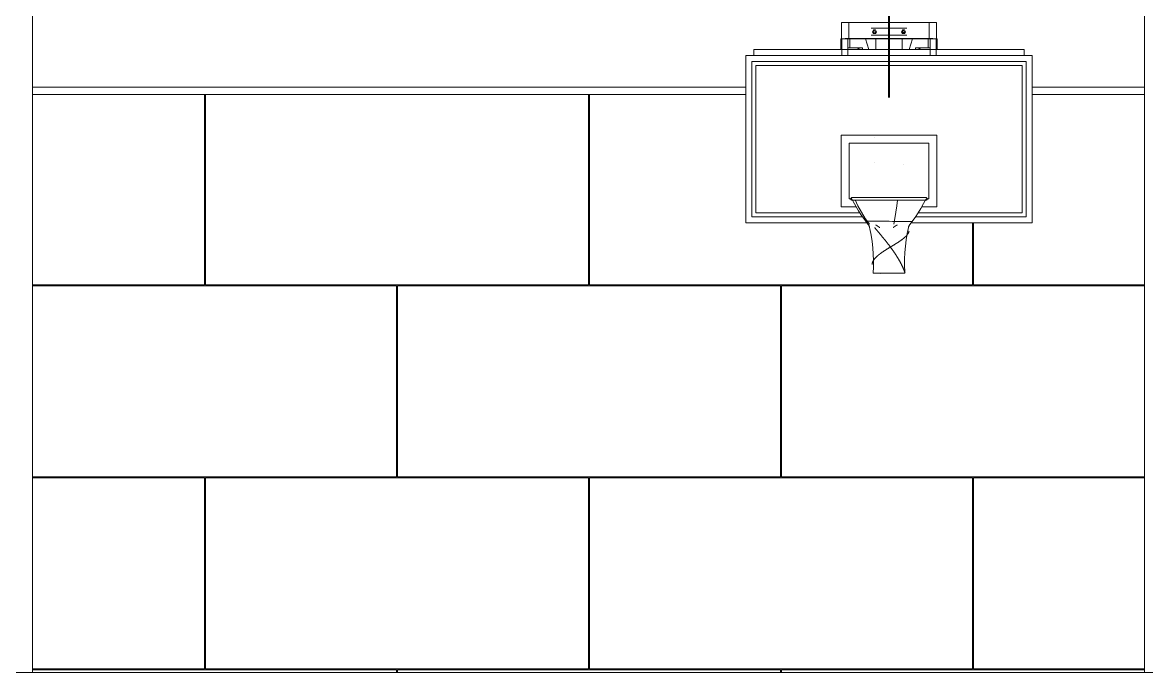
# Model space of a CAD drawing. Header units: inches. Extents: x 21386 to 98546, y -290 to 853.
# Drawn here: x 25404.4 to 25686.9, y 0.5 to 164.3 of the extents above; entities that cross this region are included whole.
import ezdxf

# ---------------------------------------------------------------- set-up
doc = ezdxf.new("R2010")
doc.units = ezdxf.units.IN
doc.header["$MEASUREMENT"] = 0
for name, color, linetype, lineweight in [('A-FLOR', 192, 'Continuous', 13), ('A-WALL', 113, 'Continuous', 13), ('A-WALL-PATT', 111, 'Continuous', 25), ('Q-SPCQ', 91, 'Continuous', 13), ('S-BEAM', 12, 'Continuous', 13)]:
    doc.layers.add(name, color=color, linetype=linetype, lineweight=lineweight)
pattern_1 = [(45, (22097.104, 100.19), (-19.00703, 19.00703), []), (45, (22097.104, 128.99), (-19.00703, 19.00703), [])]

# ---------------------------------------------------------------- blocks, each defined once
blk = doc.blocks.new('FP_8-Building Section - East_West looking North')
at = {"layer": 'Q-SPCQ', "color": 8, "lineweight": 9, "flags": 128}
for points in [[(25618.17, 101.31), (25618.25, 102.92), (25618.26, 104.52), (25618.21, 106.13), (25618.09, 107.73), (25617.91, 109.33), (25617.67, 110.91), (25617.36, 112.49), (25617.28, 112.85)], [(25627.07, 112.85), (25626.74, 111.28), (25626.49, 109.69), (25626.29, 108.1), (25626.16, 106.5), (25626.09, 104.89), (25626.09, 103.29), (25626.15, 101.68), (25626.17, 101.31)]]:
    blk.add_lwpolyline(points, dxfattribs=at)
blk = doc.blocks.new('FP_9-Building Section - East_West looking North')
at = {"layer": 'Q-SPCQ', "color": 8, "lineweight": 9}
for p, q in [((25618.58, 112.77), (25618.62, 112.72)), ((25618.62, 112.72), (25618.67, 112.67)), ((25618.67, 112.67), (25618.71, 112.61)), ((25618.71, 112.61), (25618.76, 112.56)), ((25618.76, 112.56), (25618.8, 112.5)), ((25618.8, 112.5), (25618.85, 112.45)), ((25618.85, 112.45), (25618.89, 112.39)), ((25618.89, 112.39), (25618.94, 112.34)), ((25618.94, 112.34), (25618.98, 112.28)), ((25618.98, 112.28), (25619.03, 112.23)), ((25619.03, 112.23), (25619.07, 112.17)), ((25619.07, 112.17), (25619.12, 112.12)), ((25619.12, 112.12), (25619.16, 112.06)), ((25619.16, 112.06), (25619.21, 112.01)), ((25619.21, 112.01), (25619.25, 111.95)), ((25619.25, 111.95), (25619.3, 111.9)), ((25619.3, 111.9), (25619.35, 111.85)), ((25619.35, 111.85), (25619.39, 111.79)), ((25619.39, 111.79), (25619.44, 111.74)), ((25619.44, 111.74), (25619.48, 111.68)), ((25619.48, 111.68), (25619.53, 111.63)), ((25619.53, 111.63), (25619.57, 111.57)), ((25619.57, 111.57), (25619.62, 111.52)), ((25619.62, 111.52), (25619.67, 111.46)), ((25619.67, 111.46), (25619.71, 111.41)), ((25619.71, 111.41), (25619.76, 111.35)), ((25619.76, 111.35), (25619.8, 111.3)), ((25619.8, 111.3), (25619.85, 111.24)), ((25619.85, 111.24), (25619.89, 111.19)), ((25619.89, 111.19), (25619.94, 111.13)), ((25619.94, 111.13), (25619.99, 111.08)), ((25619.99, 111.08), (25620.03, 111.02)), ((25620.03, 111.02), (25620.08, 110.97)), ((25620.08, 110.97), (25620.12, 110.91)), ((25620.12, 110.91), (25620.17, 110.86)), ((25620.17, 110.86), (25620.21, 110.8)), ((25620.21, 110.8), (25620.26, 110.75)), ((25620.26, 110.75), (25620.31, 110.69)), ((25620.31, 110.69), (25620.35, 110.64)), ((25620.35, 110.64), (25620.4, 110.58)), ((25620.4, 110.58), (25620.44, 110.53)), ((25620.44, 110.53), (25620.49, 110.47)), ((25620.49, 110.47), (25620.53, 110.42)), ((25620.53, 110.42), (25620.58, 110.36)), ((25620.58, 110.36), (25620.62, 110.31)), ((25620.62, 110.31), (25620.67, 110.25)), ((25620.67, 110.25), (25620.72, 110.19)), ((25620.72, 110.19), (25620.76, 110.14)), ((25625.98, 110.2), (25625.93, 110.16)), ((25626.02, 110.23), (25625.98, 110.2)), ((25626.06, 110.27), (25626.02, 110.23)), ((25626.1, 110.31), (25626.06, 110.27)), ((25626.15, 110.34), (25626.1, 110.31)), ((25626.19, 110.38), (25626.15, 110.34)), ((25626.23, 110.42), (25626.19, 110.38)), ((25626.27, 110.45), (25626.23, 110.42)), ((25626.31, 110.49), (25626.27, 110.45)), ((25626.34, 110.53), (25626.31, 110.49)), ((25626.38, 110.57), (25626.34, 110.53)), ((25626.42, 110.6), (25626.38, 110.57)), ((25626.45, 110.64), (25626.42, 110.6)), ((25626.49, 110.68), (25626.45, 110.64)), ((25626.52, 110.71), (25626.49, 110.68)), ((25626.56, 110.75), (25626.52, 110.71)), ((25626.59, 110.79), (25626.56, 110.75)), ((25626.62, 110.82), (25626.59, 110.79)), ((25626.65, 110.86), (25626.62, 110.82)), ((25626.69, 110.9), (25626.65, 110.86)), ((25626.72, 110.93), (25626.69, 110.9)), ((25626.75, 110.97), (25626.72, 110.93)), ((25626.77, 111.01), (25626.75, 110.97)), ((25626.8, 111.05), (25626.77, 111.01)), ((25626.83, 111.08), (25626.8, 111.05)), ((25626.85, 111.12), (25626.83, 111.08)), ((25626.88, 111.16), (25626.85, 111.12)), ((25626.9, 111.19), (25626.88, 111.16)), ((25626.93, 111.23), (25626.9, 111.19)), ((25626.95, 111.27), (25626.93, 111.23)), ((25626.97, 111.3), (25626.95, 111.27)), ((25626.99, 111.34), (25626.97, 111.3)), ((25627.01, 111.38), (25626.99, 111.34)), ((25627.03, 111.41), (25627.01, 111.38)), ((25627.05, 111.45), (25627.03, 111.41)), ((25627.07, 111.49), (25627.05, 111.45)), ((25627.09, 111.52), (25627.07, 111.49)), ((25627.1, 111.56), (25627.09, 111.52)), ((25627.12, 111.6), (25627.1, 111.56)), ((25627.13, 111.63), (25627.12, 111.6)), ((25627.15, 111.67), (25627.13, 111.63)), ((25627.16, 111.71), (25627.15, 111.67)), ((25627.17, 111.75), (25627.16, 111.71)), ((25627.18, 111.78), (25627.17, 111.75)), ((25627.19, 111.82), (25627.18, 111.78)), ((25627.2, 111.86), (25627.19, 111.82)), ((25620.76, 110.14), (25620.81, 110.08)), ((25620.81, 110.08), (25620.85, 110.03)), ((25620.85, 110.03), (25620.9, 109.97)), ((25620.9, 109.97), (25620.94, 109.92)), ((25620.94, 109.92), (25620.99, 109.86)), ((25620.99, 109.86), (25621.03, 109.81)), ((25621.03, 109.81), (25621.08, 109.75)), ((25621.08, 109.75), (25621.12, 109.7)), ((25621.12, 109.7), (25621.17, 109.64)), ((25621.17, 109.64), (25621.21, 109.59)), ((25621.21, 109.59), (25621.26, 109.53)), ((25621.26, 109.53), (25621.3, 109.48)), ((25621.3, 109.48), (25621.34, 109.42)), ((25621.34, 109.42), (25621.39, 109.37)), ((25621.39, 109.37), (25621.43, 109.31)), ((25621.43, 109.31), (25621.48, 109.25)), ((25621.48, 109.25), (25621.52, 109.2)), ((25621.52, 109.2), (25621.57, 109.14)), ((25621.57, 109.14), (25621.61, 109.09)), ((25621.66, 107.37), (25621.6, 107.33)), ((25621.61, 109.09), (25621.65, 109.03)), ((25621.65, 109.03), (25621.7, 108.98)), ((25621.72, 107.41), (25621.66, 107.37)), ((25621.7, 108.98), (25621.74, 108.92)), ((25621.78, 107.44), (25621.72, 107.41)), ((25621.74, 108.92), (25621.78, 108.87)), ((25621.78, 108.87), (25621.83, 108.81)), ((25621.84, 107.48), (25621.78, 107.44)), ((25621.83, 108.81), (25621.87, 108.76)), ((25621.9, 107.52), (25621.84, 107.48)), ((25621.87, 108.76), (25621.91, 108.7)), ((25621.96, 107.56), (25621.9, 107.52)), ((25621.91, 108.7), (25621.96, 108.64)), ((25621.96, 108.64), (25622, 108.59)), ((25622.02, 107.59), (25621.96, 107.56)), ((25622, 108.59), (25622.04, 108.53)), ((25622.08, 107.63), (25622.02, 107.59)), ((25622.04, 108.53), (25622.09, 108.48)), ((25622.14, 107.67), (25622.08, 107.63)), ((25622.09, 108.48), (25622.13, 108.42)), ((25622.13, 108.42), (25622.17, 108.37)), ((25622.2, 107.71), (25622.14, 107.67)), ((25622.17, 108.37), (25622.21, 108.31)), ((25622.27, 107.74), (25622.2, 107.71)), ((25622.21, 108.31), (25622.26, 108.26)), ((25622.26, 108.26), (25622.3, 108.2)), ((25622.33, 107.78), (25622.27, 107.74)), ((25622.3, 108.2), (25622.34, 108.14)), ((25622.39, 107.82), (25622.33, 107.78)), ((25622.34, 108.14), (25622.38, 108.09)), ((25622.38, 108.09), (25622.42, 108.03)), ((25622.45, 107.85), (25622.39, 107.82)), ((25622.42, 108.03), (25622.47, 107.98)), ((25622.51, 107.89), (25622.45, 107.85)), ((25622.47, 107.98), (25622.51, 107.92)), ((25622.57, 107.93), (25622.51, 107.89)), ((25622.51, 107.92), (25622.55, 107.87)), ((25622.55, 107.87), (25622.59, 107.81)), ((25622.63, 107.97), (25622.57, 107.93)), ((25622.59, 107.81), (25622.63, 107.76)), ((25622.7, 108), (25622.63, 107.97)), ((25622.63, 107.76), (25622.67, 107.7)), ((25622.67, 107.7), (25622.71, 107.64)), ((25622.76, 108.04), (25622.7, 108)), ((25622.71, 107.64), (25622.75, 107.59)), ((25622.75, 107.59), (25622.8, 107.53)), ((25622.82, 108.08), (25622.76, 108.04)), ((25622.8, 107.53), (25622.84, 107.48)), ((25622.88, 108.12), (25622.82, 108.08)), ((25622.84, 107.48), (25622.88, 107.42)), ((25622.94, 108.15), (25622.88, 108.12)), ((25622.88, 107.42), (25622.92, 107.37)), ((25622.92, 107.37), (25622.96, 107.31)), ((25623, 108.19), (25622.94, 108.15)), ((25623.06, 108.23), (25623, 108.19)), ((25623.13, 108.26), (25623.06, 108.23)), ((25623.19, 108.3), (25623.13, 108.26)), ((25623.25, 108.34), (25623.19, 108.3)), ((25623.31, 108.38), (25623.25, 108.34)), ((25623.37, 108.41), (25623.31, 108.38)), ((25623.43, 108.45), (25623.37, 108.41)), ((25623.49, 108.49), (25623.43, 108.45)), ((25623.55, 108.53), (25623.49, 108.49)), ((25623.61, 108.56), (25623.55, 108.53)), ((25623.67, 108.6), (25623.61, 108.56)), ((25623.73, 108.64), (25623.67, 108.6)), ((25623.79, 108.67), (25623.73, 108.64)), ((25623.85, 108.71), (25623.79, 108.67)), ((25623.91, 108.75), (25623.85, 108.71)), ((25623.97, 108.79), (25623.91, 108.75)), ((25624.03, 108.82), (25623.97, 108.79)), ((25624.09, 108.86), (25624.03, 108.82)), ((25624.15, 108.9), (25624.09, 108.86)), ((25624.21, 108.93), (25624.15, 108.9)), ((25624.27, 108.97), (25624.21, 108.93)), ((25624.33, 109.01), (25624.27, 108.97)), ((25624.38, 109.05), (25624.33, 109.01)), ((25624.44, 109.08), (25624.38, 109.05)), ((25624.5, 109.12), (25624.44, 109.08)), ((25624.55, 109.16), (25624.5, 109.12)), ((25624.61, 109.19), (25624.55, 109.16)), ((25624.67, 109.23), (25624.61, 109.19)), ((25624.72, 109.27), (25624.67, 109.23)), ((25624.78, 109.31), (25624.72, 109.27)), ((25624.83, 109.34), (25624.78, 109.31)), ((25624.89, 109.38), (25624.83, 109.34)), ((25624.94, 109.42), (25624.89, 109.38)), ((25625, 109.45), (25624.94, 109.42)), ((25625.05, 109.49), (25625, 109.45)), ((25625.1, 109.53), (25625.05, 109.49)), ((25625.16, 109.57), (25625.1, 109.53)), ((25625.21, 109.6), (25625.16, 109.57)), ((25625.26, 109.64), (25625.21, 109.6)), ((25625.31, 109.68), (25625.26, 109.64)), ((25625.36, 109.71), (25625.31, 109.68)), ((25625.41, 109.75), (25625.36, 109.71)), ((25625.46, 109.79), (25625.41, 109.75)), ((25625.51, 109.83), (25625.46, 109.79)), ((25625.56, 109.86), (25625.51, 109.83)), ((25625.61, 109.9), (25625.56, 109.86)), ((25625.66, 109.94), (25625.61, 109.9)), ((25625.7, 109.97), (25625.66, 109.94)), ((25625.75, 110.01), (25625.7, 109.97)), ((25625.8, 110.05), (25625.75, 110.01)), ((25625.84, 110.08), (25625.8, 110.05)), ((25625.89, 110.12), (25625.84, 110.08)), ((25625.93, 110.16), (25625.89, 110.12)), ((25618.26, 104.53), (25618.24, 104.49)), ((25618.28, 104.56), (25618.26, 104.53)), ((25618.31, 104.6), (25618.28, 104.56)), ((25618.33, 104.64), (25618.31, 104.6)), ((25618.36, 104.68), (25618.33, 104.64)), ((25618.38, 104.71), (25618.36, 104.68)), ((25618.41, 104.75), (25618.38, 104.71)), ((25618.44, 104.79), (25618.41, 104.75)), ((25618.46, 104.83), (25618.44, 104.79)), ((25618.49, 104.86), (25618.46, 104.83)), ((25618.52, 104.9), (25618.49, 104.86)), ((25618.55, 104.94), (25618.52, 104.9)), ((25618.58, 104.98), (25618.55, 104.94)), ((25618.61, 105.01), (25618.58, 104.98)), ((25618.65, 105.05), (25618.61, 105.01)), ((25618.68, 105.09), (25618.65, 105.05)), ((25618.71, 105.13), (25618.68, 105.09)), ((25618.75, 105.16), (25618.71, 105.13)), ((25618.78, 105.2), (25618.75, 105.16)), ((25618.82, 105.24), (25618.78, 105.2)), ((25618.85, 105.28), (25618.82, 105.24)), ((25618.89, 105.31), (25618.85, 105.28)), ((25618.92, 105.35), (25618.89, 105.31)), ((25618.96, 105.39), (25618.92, 105.35)), ((25619, 105.42), (25618.96, 105.39)), ((25619.04, 105.46), (25619, 105.42)), ((25619.08, 105.5), (25619.04, 105.46)), ((25619.12, 105.54), (25619.08, 105.5)), ((25619.16, 105.57), (25619.12, 105.54)), ((25619.2, 105.61), (25619.16, 105.57)), ((25619.24, 105.65), (25619.2, 105.61)), ((25619.29, 105.69), (25619.24, 105.65)), ((25619.33, 105.72), (25619.29, 105.69)), ((25619.37, 105.76), (25619.33, 105.72)), ((25619.42, 105.8), (25619.37, 105.76)), ((25619.46, 105.84), (25619.42, 105.8)), ((25619.51, 105.87), (25619.46, 105.84)), ((25619.55, 105.91), (25619.51, 105.87)), ((25619.6, 105.95), (25619.55, 105.91)), ((25619.64, 105.99), (25619.6, 105.95)), ((25619.69, 106.02), (25619.64, 105.99)), ((25619.74, 106.06), (25619.69, 106.02)), ((25619.79, 106.1), (25619.74, 106.06)), ((25619.84, 106.14), (25619.79, 106.1)), ((25619.89, 106.17), (25619.84, 106.14)), ((25619.93, 106.21), (25619.89, 106.17)), ((25619.98, 106.25), (25619.93, 106.21)), ((25620.04, 106.29), (25619.98, 106.25)), ((25620.09, 106.32), (25620.04, 106.29)), ((25620.14, 106.36), (25620.09, 106.32)), ((25620.19, 106.4), (25620.14, 106.36)), ((25620.24, 106.44), (25620.19, 106.4)), ((25620.29, 106.47), (25620.24, 106.44)), ((25620.35, 106.51), (25620.29, 106.47)), ((25620.4, 106.55), (25620.35, 106.51)), ((25620.45, 106.58), (25620.4, 106.55)), ((25620.51, 106.62), (25620.45, 106.58)), ((25620.56, 106.66), (25620.51, 106.62)), ((25620.62, 106.7), (25620.56, 106.66)), ((25620.67, 106.73), (25620.62, 106.7)), ((25620.73, 106.77), (25620.67, 106.73)), ((25620.79, 106.81), (25620.73, 106.77)), ((25620.84, 106.85), (25620.79, 106.81)), ((25620.9, 106.88), (25620.84, 106.85)), ((25620.96, 106.92), (25620.9, 106.88)), ((25621.01, 106.96), (25620.96, 106.92)), ((25621.07, 107), (25621.01, 106.96)), ((25621.13, 107.03), (25621.07, 107)), ((25621.19, 107.07), (25621.13, 107.03)), ((25621.24, 107.11), (25621.19, 107.07)), ((25621.3, 107.15), (25621.24, 107.11)), ((25621.36, 107.18), (25621.3, 107.15)), ((25621.42, 107.22), (25621.36, 107.18)), ((25621.48, 107.26), (25621.42, 107.22)), ((25621.54, 107.29), (25621.48, 107.26)), ((25621.6, 107.33), (25621.54, 107.29)), ((25622.96, 107.31), (25623, 107.25)), ((25623, 107.25), (25623.04, 107.2)), ((25623.04, 107.2), (25623.08, 107.14)), ((25623.08, 107.14), (25623.12, 107.09)), ((25623.12, 107.09), (25623.16, 107.03)), ((25623.16, 107.03), (25623.19, 106.98)), ((25623.19, 106.98), (25623.23, 106.92)), ((25623.23, 106.92), (25623.27, 106.86)), ((25623.27, 106.86), (25623.31, 106.81)), ((25623.31, 106.81), (25623.35, 106.75)), ((25623.35, 106.75), (25623.39, 106.7)), ((25623.39, 106.7), (25623.43, 106.64)), ((25623.43, 106.64), (25623.47, 106.59)), ((25623.47, 106.59), (25623.5, 106.53)), ((25623.5, 106.53), (25623.54, 106.47)), ((25623.54, 106.47), (25623.58, 106.42)), ((25623.58, 106.42), (25623.62, 106.36)), ((25623.62, 106.36), (25623.65, 106.31)), ((25623.65, 106.31), (25623.69, 106.25)), ((25623.69, 106.25), (25623.73, 106.19)), ((25623.73, 106.19), (25623.77, 106.14)), ((25623.77, 106.14), (25623.8, 106.08)), ((25623.8, 106.08), (25623.84, 106.03)), ((25623.84, 106.03), (25623.87, 105.97)), ((25623.87, 105.97), (25623.91, 105.92)), ((25623.91, 105.92), (25623.95, 105.86)), ((25623.95, 105.86), (25623.98, 105.8)), ((25623.98, 105.8), (25624.02, 105.75)), ((25624.02, 105.75), (25624.05, 105.69)), ((25624.05, 105.69), (25624.09, 105.64)), ((25624.09, 105.64), (25624.12, 105.58)), ((25624.12, 105.58), (25624.16, 105.52)), ((25624.16, 105.52), (25624.19, 105.47)), ((25624.19, 105.47), (25624.23, 105.41)), ((25624.23, 105.41), (25624.26, 105.36)), ((25624.26, 105.36), (25624.3, 105.3)), ((25624.3, 105.3), (25624.33, 105.25)), ((25624.33, 105.25), (25624.37, 105.19)), ((25624.37, 105.19), (25624.4, 105.13)), ((25624.4, 105.13), (25624.43, 105.08)), ((25624.43, 105.08), (25624.47, 105.02)), ((25624.47, 105.02), (25624.5, 104.97)), ((25624.5, 104.97), (25624.53, 104.91)), ((25624.53, 104.91), (25624.57, 104.85)), ((25624.57, 104.85), (25624.6, 104.8)), ((25624.6, 104.8), (25624.63, 104.74)), ((25624.63, 104.74), (25624.66, 104.69)), ((25624.66, 104.69), (25624.7, 104.63)), ((25624.7, 104.63), (25624.73, 104.57)), ((25624.73, 104.57), (25624.76, 104.52)), ((25617.93, 103.51), (25617.92, 103.48)), ((25617.94, 103.63), (25617.93, 103.59)), ((25617.93, 103.59), (25617.93, 103.55)), ((25617.93, 103.55), (25617.93, 103.51)), ((25617.95, 103.7), (25617.94, 103.66)), ((25617.94, 103.66), (25617.94, 103.63)), ((25617.96, 103.78), (25617.95, 103.74)), ((25617.95, 103.74), (25617.95, 103.7)), ((25617.97, 103.81), (25617.96, 103.78)), ((25617.98, 103.85), (25617.97, 103.81)), ((25617.99, 103.89), (25617.98, 103.85)), ((25618, 103.93), (25617.99, 103.89)), ((25618.01, 103.96), (25618, 103.93)), ((25618.02, 104), (25618.01, 103.96)), ((25618.03, 104.04), (25618.02, 104)), ((25618.04, 104.08), (25618.03, 104.04)), ((25618.06, 104.11), (25618.04, 104.08)), ((25618.07, 104.15), (25618.06, 104.11)), ((25618.09, 104.19), (25618.07, 104.15)), ((25618.1, 104.23), (25618.09, 104.19)), ((25618.12, 104.26), (25618.1, 104.23)), ((25618.14, 104.3), (25618.12, 104.26)), ((25618.16, 104.34), (25618.14, 104.3)), ((25618.18, 104.38), (25618.16, 104.34)), ((25618.2, 104.41), (25618.18, 104.38)), ((25618.22, 104.45), (25618.2, 104.41)), ((25618.24, 104.49), (25618.22, 104.45)), ((25624.76, 104.52), (25624.79, 104.46)), ((25624.79, 104.46), (25624.82, 104.41)), ((25624.82, 104.41), (25624.85, 104.35)), ((25624.85, 104.35), (25624.88, 104.3)), ((25624.88, 104.3), (25624.91, 104.24)), ((25624.91, 104.24), (25624.94, 104.18)), ((25624.94, 104.18), (25624.97, 104.13)), ((25624.97, 104.13), (25625, 104.07)), ((25625, 104.07), (25625.03, 104.02)), ((25625.03, 104.02), (25625.06, 103.96)), ((25625.06, 103.96), (25625.09, 103.9)), ((25625.09, 103.9), (25625.12, 103.85)), ((25625.12, 103.85), (25625.15, 103.79)), ((25625.15, 103.79), (25625.18, 103.74)), ((25625.18, 103.74), (25625.21, 103.68)), ((25625.21, 103.68), (25625.24, 103.62)), ((25625.24, 103.62), (25625.27, 103.57)), ((25625.27, 103.57), (25625.29, 103.51)), ((25625.29, 103.51), (25625.32, 103.46)), ((25625.32, 103.46), (25625.35, 103.4)), ((25625.35, 103.4), (25625.38, 103.35)), ((25625.38, 103.35), (25625.4, 103.29)), ((25625.4, 103.29), (25625.43, 103.23)), ((25625.43, 103.23), (25625.46, 103.18)), ((25625.46, 103.18), (25625.48, 103.12)), ((25625.48, 103.12), (25625.51, 103.07)), ((25625.51, 103.07), (25625.54, 103.01)), ((25625.54, 103.01), (25625.56, 102.95)), ((25625.56, 102.95), (25625.59, 102.9)), ((25625.59, 102.9), (25625.61, 102.84)), ((25625.61, 102.84), (25625.64, 102.79)), ((25625.64, 102.79), (25625.66, 102.73)), ((25625.66, 102.73), (25625.69, 102.67)), ((25625.69, 102.67), (25625.71, 102.62)), ((25625.71, 102.62), (25625.74, 102.56)), ((25625.74, 102.56), (25625.76, 102.51)), ((25625.76, 102.51), (25625.78, 102.45)), ((25625.78, 102.45), (25625.81, 102.4)), ((25625.81, 102.4), (25625.83, 102.34)), ((25625.83, 102.34), (25625.85, 102.28)), ((25625.85, 102.28), (25625.88, 102.23)), ((25625.88, 102.23), (25625.9, 102.17)), ((25625.9, 102.17), (25625.92, 102.12)), ((25625.92, 102.12), (25625.94, 102.06)), ((25625.94, 102.06), (25625.97, 102)), ((25625.97, 102), (25625.99, 101.95)), ((25625.99, 101.95), (25626.01, 101.89)), ((25626.01, 101.89), (25626.03, 101.84)), ((25626.03, 101.84), (25626.05, 101.78)), ((25626.05, 101.78), (25626.07, 101.73)), ((25626.07, 101.73), (25626.09, 101.67)), ((25626.09, 101.67), (25626.11, 101.61)), ((25626.11, 101.61), (25626.13, 101.56)), ((25626.13, 101.56), (25626.15, 101.5)), ((25626.15, 101.5), (25626.17, 101.45)), ((25626.17, 101.45), (25626.19, 101.39)), ((25626.19, 101.39), (25626.21, 101.34))]:
    blk.add_line(p, q, dxfattribs=at)
blk = doc.blocks.new('FP_10-Building Section - East_West looking North')
at = {"layer": 'Q-SPCQ', "color": 8, "lineweight": 9}
blk.add_line((25620.12, 101.33), (25620.16, 101.29), dxfattribs=at)
blk = doc.blocks.new('FP_11-Building Section - East_West looking North')
at = {"layer": 'Q-SPCQ', "color": 8, "lineweight": 9, "flags": 128}
for points in [[(25616.89, 113.66), (25616.06, 114.73), (25615.28, 115.84), (25614.54, 116.97), (25613.84, 118.14), (25613.2, 119.33), (25612.86, 120)], [(25631.49, 120), (25630.87, 118.8), (25630.2, 117.62), (25629.49, 116.46), (25628.73, 115.34), (25627.92, 114.25), (25627.46, 113.66)]]:
    blk.add_lwpolyline(points, dxfattribs=at)
blk = doc.blocks.new('FP_12-Building Section - East_West looking North')
at = {"layer": 'Q-SPCQ', "color": 8, "lineweight": 9}
for p, q in [((25613.65, 119.73), (25614.34, 118.29)), ((25624.34, 119.66), (25624.16, 118.29)), ((25614.34, 118.29), (25615.22, 116.67)), ((25615.22, 116.67), (25616.19, 115.11)), ((25623.92, 116.67), (25623.66, 115.11)), ((25624.16, 118.29), (25623.92, 116.67)), ((25616.19, 115.11), (25617.23, 113.61)), ((25616.43, 114.42), (25616.24, 114.43)), ((25616.73, 114.42), (25616.43, 114.42)), ((25617.14, 114.41), (25616.73, 114.42)), ((25617.66, 114.4), (25617.14, 114.41)), ((25618.27, 114.4), (25617.66, 114.4)), ((25618.95, 114.39), (25618.27, 114.4)), ((25619.7, 114.38), (25618.95, 114.39)), ((25620.5, 114.37), (25619.7, 114.38)), ((25621.33, 114.37), (25620.5, 114.37)), ((25622.17, 114.36), (25621.33, 114.37)), ((25623.02, 114.35), (25622.17, 114.36)), ((25623.85, 114.35), (25623.02, 114.35)), ((25623.66, 115.11), (25623.39, 113.61)), ((25624.64, 114.34), (25623.85, 114.35)), ((25625.38, 114.33), (25624.64, 114.34)), ((25626.05, 114.33), (25625.38, 114.33)), ((25626.64, 114.32), (25626.05, 114.33)), ((25627.14, 114.31), (25626.64, 114.32)), ((25627.54, 114.31), (25627.14, 114.31)), ((25627.83, 114.3), (25627.54, 114.31)), ((25628, 114.29), (25627.83, 114.3))]:
    blk.add_line(p, q, dxfattribs=at)
blk = doc.blocks.new('FP_13-Building Section - East_West looking North')
at = {"layer": 'Q-SPCQ', "color": 8, "lineweight": 9, "flags": 128}
for points in [[(25617.28, 112.85), (25617.26, 112.93), (25617.24, 113), (25617.21, 113.08), (25617.19, 113.15), (25617.16, 113.23), (25617.12, 113.3), (25617.08, 113.37), (25617.04, 113.44), (25617, 113.51), (25616.96, 113.57), (25616.91, 113.64), (25616.89, 113.66)], [(25627.46, 113.66), (25627.41, 113.6), (25627.36, 113.53), (25627.32, 113.47), (25627.28, 113.4), (25627.24, 113.33), (25627.21, 113.26), (25627.17, 113.18), (25627.14, 113.11), (25627.12, 113.03), (25627.09, 112.96), (25627.07, 112.88), (25627.07, 112.85)]]:
    blk.add_lwpolyline(points, dxfattribs=at)
blk = doc.blocks.new('FP_14-Building Section - East_West looking North')
at = {"layer": 'Q-SPCQ', "color": 8, "lineweight": 9}
for p, q in [((25618.85, 113.45), (25618.88, 113.44)), ((25618.88, 113.44), (25618.9, 113.43)), ((25618.9, 113.43), (25618.92, 113.41)), ((25618.92, 113.41), (25618.94, 113.4)), ((25618.94, 113.4), (25618.96, 113.39)), ((25618.96, 113.39), (25618.98, 113.38)), ((25618.98, 113.38), (25619, 113.37)), ((25619, 113.37), (25619.02, 113.35)), ((25619.02, 113.35), (25619.04, 113.34)), ((25619.04, 113.34), (25619.06, 113.33)), ((25619.06, 113.33), (25619.09, 113.32)), ((25619.09, 113.32), (25619.11, 113.3)), ((25619.11, 113.3), (25619.13, 113.29)), ((25619.13, 113.29), (25619.15, 113.28)), ((25619.15, 113.28), (25619.17, 113.26)), ((25619.17, 113.26), (25619.19, 113.25)), ((25619.19, 113.25), (25619.21, 113.24)), ((25619.21, 113.24), (25619.23, 113.22)), ((25619.23, 113.22), (25619.25, 113.21)), ((25619.25, 113.21), (25619.27, 113.2)), ((25619.27, 113.2), (25619.29, 113.19)), ((25619.29, 113.19), (25619.31, 113.17)), ((25619.31, 113.17), (25619.33, 113.16)), ((25619.33, 113.16), (25619.35, 113.14)), ((25619.35, 113.14), (25619.37, 113.13)), ((25619.37, 113.13), (25619.39, 113.12)), ((25619.39, 113.12), (25619.4, 113.1)), ((25619.4, 113.1), (25619.42, 113.09)), ((25619.42, 113.09), (25619.44, 113.08)), ((25619.44, 113.08), (25619.46, 113.06)), ((25619.46, 113.06), (25619.48, 113.05)), ((25619.48, 113.05), (25619.5, 113.03)), ((25619.5, 113.03), (25619.52, 113.02)), ((25619.52, 113.02), (25619.54, 113.01)), ((25619.54, 113.01), (25619.56, 112.99)), ((25623.51, 113.01), (25623.49, 113)), ((25623.53, 113.02), (25623.51, 113.01)), ((25623.55, 113.04), (25623.53, 113.02)), ((25623.57, 113.05), (25623.55, 113.04)), ((25623.59, 113.06), (25623.57, 113.05)), ((25623.61, 113.08), (25623.59, 113.06)), ((25623.63, 113.09), (25623.61, 113.08)), ((25623.65, 113.1), (25623.63, 113.09)), ((25623.67, 113.12), (25623.65, 113.1)), ((25623.69, 113.13), (25623.67, 113.12)), ((25623.71, 113.14), (25623.69, 113.13)), ((25623.73, 113.16), (25623.71, 113.14)), ((25623.75, 113.17), (25623.73, 113.16)), ((25623.77, 113.18), (25623.75, 113.17)), ((25623.79, 113.2), (25623.77, 113.18)), ((25623.81, 113.21), (25623.79, 113.2)), ((25623.83, 113.22), (25623.81, 113.21)), ((25623.85, 113.23), (25623.83, 113.22)), ((25623.87, 113.25), (25623.85, 113.23)), ((25623.89, 113.26), (25623.87, 113.25)), ((25623.91, 113.27), (25623.89, 113.26)), ((25623.93, 113.28), (25623.91, 113.27)), ((25623.95, 113.3), (25623.93, 113.28)), ((25623.98, 113.31), (25623.95, 113.3)), ((25624, 113.32), (25623.98, 113.31)), ((25624.02, 113.33), (25624, 113.32)), ((25624.04, 113.34), (25624.02, 113.33)), ((25624.06, 113.36), (25624.04, 113.34)), ((25624.08, 113.37), (25624.06, 113.36)), ((25624.1, 113.38), (25624.08, 113.37)), ((25624.12, 113.39), (25624.1, 113.38)), ((25624.14, 113.4), (25624.12, 113.39)), ((25624.17, 113.42), (25624.14, 113.4)), ((25624.19, 113.43), (25624.17, 113.42)), ((25624.21, 113.44), (25624.19, 113.43)), ((25624.23, 113.45), (25624.21, 113.44)), ((25619.56, 112.99), (25619.58, 112.98)), ((25619.58, 112.98), (25619.6, 112.96)), ((25619.6, 112.96), (25619.61, 112.95)), ((25619.61, 112.95), (25619.63, 112.93)), ((25619.63, 112.93), (25619.65, 112.92)), ((25619.65, 112.92), (25619.67, 112.91)), ((25619.67, 112.91), (25619.69, 112.89)), ((25619.69, 112.89), (25619.71, 112.88)), ((25619.71, 112.88), (25619.72, 112.86)), ((25619.72, 112.86), (25619.74, 112.85)), ((25619.74, 112.85), (25619.76, 112.83)), ((25619.76, 112.83), (25619.78, 112.82)), ((25619.78, 112.82), (25619.8, 112.8)), ((25619.8, 112.8), (25619.82, 112.79)), ((25619.82, 112.79), (25619.83, 112.77)), ((25623.2, 112.79), (25623.19, 112.77)), ((25623.22, 112.8), (25623.2, 112.79)), ((25623.24, 112.82), (25623.22, 112.8)), ((25623.26, 112.83), (25623.24, 112.82)), ((25623.28, 112.85), (25623.26, 112.83)), ((25623.3, 112.86), (25623.28, 112.85)), ((25623.32, 112.87), (25623.3, 112.86)), ((25623.34, 112.89), (25623.32, 112.87)), ((25623.36, 112.9), (25623.34, 112.89)), ((25623.38, 112.91), (25623.36, 112.9)), ((25623.39, 112.93), (25623.38, 112.91)), ((25623.41, 112.94), (25623.39, 112.93)), ((25623.43, 112.96), (25623.41, 112.94)), ((25623.45, 112.97), (25623.43, 112.96)), ((25623.47, 112.98), (25623.45, 112.97)), ((25623.49, 113), (25623.47, 112.98))]:
    blk.add_line(p, q, dxfattribs=at)
blk = doc.blocks.new('Basketball_Backstop-Performance_Sports_Systems-3103-Ceiling_Hung - 27_-0_ to 27_-11 7_8_-706978-Building Section - East_West looking North')
at = {"layer": 'Q-SPCQ', "color": 8, "lineweight": 9}
for p, q in [((25622.04, 208.89), (25622.04, 145.46)), ((25622.29, 145.46), (25622.29, 208.89)), ((25610.24, 164.31), (25610.24, 160.19)), ((25610.24, 164.31), (25612.11, 164.31)), ((25612.11, 160.31), (25612.11, 164.31)), ((25622.12, 164.31), (25612.11, 164.31)), ((25632.24, 164.31), (25622.22, 164.31)), ((25632.24, 164.31), (25632.24, 160.31)), ((25632.24, 164.31), (25634.11, 164.31)), ((25634.11, 160.19), (25634.11, 164.31)), ((25622.12, 162.87), (25617.67, 162.87)), ((25617.67, 161.12), (25622.12, 161.12)), ((25618.3, 162.44), (25618.04, 162)), ((25618.04, 162), (25618.3, 161.56)), ((25618.8, 162.44), (25618.3, 162.44)), ((25618.3, 161.56), (25618.8, 161.56)), ((25619.05, 162), (25618.8, 162.44)), ((25618.8, 161.56), (25619.05, 162)), ((25626.67, 162.87), (25622.22, 162.87)), ((25622.22, 161.12), (25626.67, 161.12)), ((25625.55, 162.44), (25625.29, 162)), ((25625.29, 162), (25625.55, 161.56)), ((25626.05, 162.44), (25625.55, 162.44)), ((25625.55, 161.56), (25626.05, 161.56)), ((25626.3, 162), (25626.05, 162.44)), ((25626.05, 161.56), (25626.3, 162)), ((25610.05, 160.19), (25610.05, 157.56)), ((25610.05, 160.19), (25610.3, 160.19)), ((25610.3, 160.19), (25610.3, 156)), ((25610.3, 160.19), (25610.42, 160.19)), ((25610.42, 160.19), (25611.67, 160.19)), ((25611.17, 160.19), (25611.17, 160.31)), ((25622.12, 160.31), (25611.17, 160.31)), ((25611.67, 160.19), (25611.8, 160.19)), ((25611.78, 160.19), (25612.05, 160.19)), ((25611.8, 156), (25611.8, 160.19)), ((25612.05, 160.19), (25612.29, 160.19)), ((25622.12, 160.19), (25612.29, 160.19)), ((25612.3, 157.94), (25612.3, 160.19)), ((25616.24, 160.19), (25617.08, 157.56)), ((25618.86, 160.19), (25618.86, 157.56)), ((25633.17, 160.31), (25622.22, 160.31)), ((25632.06, 160.19), (25622.22, 160.19)), ((25625.49, 157.56), (25625.49, 160.19)), ((25628.11, 160.19), (25627.27, 157.56)), ((25632.05, 160.19), (25632.05, 157.94)), ((25632.06, 160.19), (25632.3, 160.19)), ((25632.3, 160.19), (25632.57, 160.19)), ((25632.55, 160.19), (25632.55, 156)), ((25632.55, 160.19), (25632.67, 160.19)), ((25632.67, 160.19), (25633.92, 160.19)), ((25633.17, 160.31), (25633.17, 160.19)), ((25633.92, 160.19), (25634.05, 160.19)), ((25634.05, 160.19), (25634.3, 160.19)), ((25634.05, 156), (25634.05, 160.19)), ((25634.3, 157.56), (25634.3, 160.19)), ((25622.09, 156), (25586.17, 156)), ((25586.17, 156), (25586.17, 114)), ((25588.17, 156), (25588.17, 157.56)), ((25588.17, 157.56), (25622.09, 157.56)), ((25615.55, 157.94), (25611.8, 157.94)), ((25611.8, 157.94), (25611.8, 157.56)), ((25615.55, 157.56), (25615.55, 157.94)), ((25622.25, 157.56), (25656.17, 157.56)), ((25658.17, 156), (25622.25, 156)), ((25628.8, 157.94), (25628.8, 157.56)), ((25632.55, 157.94), (25628.8, 157.94)), ((25632.55, 157.56), (25632.55, 157.94)), ((25656.17, 157.56), (25656.17, 156)), ((25658.17, 114), (25658.17, 156)), ((25587.67, 115.5), (25587.67, 154.5)), ((25587.67, 154.5), (25622.09, 154.5)), ((25622.09, 154.5), (25587.67, 154.5)), ((25587.67, 154.5), (25587.67, 115.5)), ((25622.09, 153.5), (25588.67, 153.5)), ((25588.67, 153.5), (25588.67, 116.5)), ((25588.67, 116.5), (25588.67, 153.5)), ((25588.67, 153.5), (25622.09, 153.5)), ((25622.25, 154.5), (25656.67, 154.5)), ((25656.67, 154.5), (25622.25, 154.5)), ((25655.67, 153.5), (25622.25, 153.5)), ((25622.25, 153.5), (25655.67, 153.5)), ((25655.67, 116.5), (25655.67, 153.5)), ((25655.67, 153.5), (25655.67, 116.5)), ((25656.67, 154.5), (25656.67, 115.5)), ((25656.67, 115.5), (25656.67, 154.5)), ((25610.17, 118), (25610.17, 136)), ((25610.17, 136), (25634.17, 136)), ((25634.17, 136), (25610.17, 136)), ((25610.17, 136), (25610.17, 118)), ((25625.79, 135.94), (25625.8, 135.94)), ((25634.17, 136), (25634.17, 118)), ((25634.17, 118), (25634.17, 136)), ((25632.17, 134), (25612.17, 134)), ((25612.17, 134), (25612.17, 120)), ((25612.17, 120), (25612.17, 134)), ((25612.17, 134), (25632.17, 134)), ((25618.56, 135.44), (25618.55, 135.44)), ((25632.17, 120), (25632.17, 134)), ((25632.17, 134), (25632.17, 120)), ((25618.56, 129.25), (25618.55, 129.25)), ((25625.79, 128.75), (25625.8, 128.75)), ((25612.17, 120), (25612.79, 120)), ((25612.79, 120), (25612.17, 120)), ((25617.67, 120.31), (25619.05, 120.31)), ((25618.92, 120.31), (25618.67, 120.31)), ((25618.67, 120.3), (25618.67, 120.31)), ((25619.05, 120.31), (25625.3, 120.31)), ((25625.3, 120.31), (25626.67, 120.31)), ((25625.67, 120.31), (25625.42, 120.31)), ((25625.67, 120.31), (25625.67, 120.3)), ((25631.56, 120), (25632.17, 120)), ((25632.17, 120), (25631.56, 120)), ((25588.67, 116.5), (25614.86, 116.5)), ((25614.86, 116.5), (25588.67, 116.5)), ((25613.98, 118), (25610.17, 118)), ((25610.17, 118), (25613.98, 118)), ((25629.49, 116.5), (25655.67, 116.5)), ((25655.67, 116.5), (25629.49, 116.5)), ((25634.17, 118), (25630.37, 118)), ((25630.37, 118), (25634.17, 118)), ((25586.17, 114), (25616.65, 114)), ((25615.57, 115.5), (25587.67, 115.5)), ((25587.67, 115.5), (25615.57, 115.5)), ((25627.69, 114), (25658.17, 114)), ((25656.67, 115.5), (25628.78, 115.5)), ((25628.78, 115.5), (25656.67, 115.5)), ((25618.17, 101.31), (25626.13, 101.31))]:
    blk.add_line(p, q, dxfattribs=at)
at = {"layer": 'Q-SPCQ', "color": 8, "lineweight": 9, "flags": 128}
for points in [[(25618.5, 162.24), (25618.51, 162.25), (25618.52, 162.25), (25618.53, 162.25), (25618.54, 162.25), (25618.55, 162.25), (25618.55, 162.25)], [(25618.54, 161.75), (25618.53, 161.75), (25618.52, 161.75), (25618.51, 161.75)], [(25618.55, 162.25), (25618.55, 162.25), (25618.56, 162.25), (25618.57, 162.25)], [(25618.57, 161.75), (25618.56, 161.75), (25618.55, 161.75), (25618.55, 161.75)], [(25625.8, 161.75), (25625.8, 161.75), (25625.79, 161.75), (25625.77, 161.75)], [(25625.78, 162.25), (25625.79, 162.25), (25625.8, 162.25), (25625.8, 162.25)], [(25625.8, 162.25), (25625.81, 162.25), (25625.82, 162.25), (25625.83, 162.25), (25625.84, 162.25), (25625.85, 162.25), (25625.86, 162.24)], [(25625.86, 161.76), (25625.85, 161.76), (25625.84, 161.75), (25625.83, 161.75), (25625.82, 161.75), (25625.81, 161.75), (25625.8, 161.75), (25625.8, 161.75)], [(25612.55, 120), (25612.55, 120.01), (25612.55, 120.02), (25612.55, 120.04), (25612.55, 120.05), (25612.56, 120.06), (25612.56, 120.07), (25612.56, 120.09), (25612.56, 120.1), (25612.57, 120.11), (25612.57, 120.12), (25612.58, 120.13), (25612.58, 120.14), (25612.59, 120.16), (25612.6, 120.17), (25612.6, 120.18), (25612.61, 120.19), (25612.62, 120.2), (25612.63, 120.21), (25612.63, 120.22), (25612.64, 120.22), (25612.65, 120.23), (25612.66, 120.24), (25612.67, 120.25), (25612.68, 120.26), (25612.69, 120.26), (25612.7, 120.27), (25612.71, 120.28), (25612.73, 120.28), (25612.74, 120.29), (25612.75, 120.29), (25612.76, 120.3), (25612.77, 120.3), (25612.78, 120.3), (25612.8, 120.31), (25612.81, 120.31), (25612.82, 120.31), (25612.83, 120.31), (25612.85, 120.31), (25612.86, 120.31), (25612.86, 120.31)], [(25612.86, 119.69), (25612.85, 119.69), (25612.84, 119.69), (25612.82, 119.69), (25612.81, 119.69), (25612.8, 119.69), (25612.79, 119.7), (25612.78, 119.7), (25612.76, 119.7), (25612.75, 119.71), (25612.74, 119.71), (25612.73, 119.72), (25612.72, 119.72), (25612.71, 119.73), (25612.7, 119.74), (25612.68, 119.74), (25612.67, 119.75), (25612.66, 119.76), (25612.66, 119.77), (25612.65, 119.77), (25612.64, 119.78), (25612.63, 119.79), (25612.62, 119.8), (25612.61, 119.81), (25612.61, 119.82), (25612.6, 119.83), (25612.59, 119.84), (25612.59, 119.85), (25612.58, 119.86), (25612.57, 119.88), (25612.57, 119.89), (25612.57, 119.9), (25612.56, 119.91), (25612.56, 119.92), (25612.56, 119.93), (25612.55, 119.95), (25612.55, 119.96), (25612.55, 119.97), (25612.55, 119.98), (25612.55, 120), (25612.55, 120)], [(25631.49, 120.31), (25631.48, 120.31), (25631.46, 120.31), (25631.42, 120.31), (25631.37, 120.31), (25631.3, 120.31), (25631.22, 120.31), (25631.12, 120.31), (25631.01, 120.31), (25630.89, 120.31), (25630.75, 120.31), (25630.6, 120.31), (25630.43, 120.31), (25630.26, 120.31), (25630.06, 120.31), (25629.86, 120.31), (25629.64, 120.31), (25629.42, 120.31), (25629.18, 120.31), (25628.92, 120.31), (25628.66, 120.31), (25628.39, 120.31), (25628.11, 120.31), (25627.82, 120.31), (25627.51, 120.31), (25627.21, 120.31), (25626.89, 120.31), (25626.56, 120.31), (25626.23, 120.31), (25625.89, 120.31), (25625.55, 120.31), (25625.2, 120.31), (25624.84, 120.31), (25624.49, 120.31), (25624.12, 120.31), (25623.76, 120.31), (25623.39, 120.31), (25623.02, 120.31), (25622.65, 120.31), (25622.27, 120.31), (25621.9, 120.31), (25621.53, 120.31), (25621.16, 120.31), (25620.79, 120.31), (25620.42, 120.31), (25620.06, 120.31), (25619.7, 120.31), (25619.34, 120.31), (25618.99, 120.31), (25618.64, 120.31), (25618.3, 120.31), (25617.96, 120.31), (25617.63, 120.31), (25617.31, 120.31), (25617, 120.31), (25616.69, 120.31), (25616.4, 120.31), (25616.11, 120.31), (25615.83, 120.31), (25615.56, 120.31), (25615.31, 120.31), (25615.06, 120.31), (25614.83, 120.31), (25614.6, 120.31), (25614.39, 120.31), (25614.19, 120.31), (25614.01, 120.31), (25613.84, 120.31), (25613.68, 120.31), (25613.53, 120.31), (25613.4, 120.31), (25613.28, 120.31), (25613.18, 120.31), (25613.09, 120.31), (25613.01, 120.31), (25612.95, 120.31), (25612.91, 120.31), (25612.88, 120.31), (25612.86, 120.31), (25612.86, 120.31)], [(25612.86, 120.31), (25612.87, 120.31), (25612.89, 120.31), (25612.93, 120.31), (25612.98, 120.31), (25613.05, 120.31), (25613.13, 120.31), (25613.22, 120.31), (25613.33, 120.31), (25613.46, 120.31), (25613.6, 120.31), (25613.75, 120.31), (25613.91, 120.31), (25614.09, 120.31), (25614.28, 120.31), (25614.49, 120.31), (25614.7, 120.31), (25614.93, 120.31), (25615.17, 120.31), (25615.42, 120.31), (25615.69, 120.31), (25615.96, 120.31), (25616.24, 120.31), (25616.53, 120.31), (25616.83, 120.31), (25617.14, 120.31), (25617.46, 120.31), (25617.78, 120.31), (25618.12, 120.31), (25618.46, 120.31), (25618.8, 120.31), (25619.15, 120.31), (25619.5, 120.31), (25619.86, 120.31), (25620.23, 120.31), (25620.59, 120.31), (25620.96, 120.31), (25621.33, 120.31), (25621.7, 120.31), (25622.07, 120.31), (25622.45, 120.31), (25622.82, 120.31), (25623.19, 120.31), (25623.56, 120.31), (25623.93, 120.31), (25624.29, 120.31), (25624.65, 120.31), (25625.01, 120.31), (25625.36, 120.31), (25625.71, 120.31), (25626.05, 120.31), (25626.38, 120.31), (25626.71, 120.31), (25627.03, 120.31)], [(25612.86, 119.69), (25612.87, 119.69), (25612.89, 119.69), (25612.93, 119.69), (25612.98, 119.69), (25613.05, 119.69), (25613.13, 119.69), (25613.22, 119.69), (25613.33, 119.69), (25613.46, 119.69), (25613.6, 119.69), (25613.75, 119.69), (25613.91, 119.69), (25614.09, 119.69), (25614.28, 119.69), (25614.49, 119.69), (25614.7, 119.69), (25614.93, 119.69), (25615.17, 119.69), (25615.42, 119.69), (25615.69, 119.69), (25615.96, 119.69), (25616.24, 119.69), (25616.53, 119.69), (25616.83, 119.69), (25617.14, 119.69), (25617.46, 119.69), (25617.78, 119.69), (25618.12, 119.69), (25618.46, 119.69), (25618.8, 119.69), (25619.15, 119.69), (25619.5, 119.69), (25619.86, 119.69), (25620.23, 119.69), (25620.59, 119.69), (25620.96, 119.69), (25621.33, 119.69), (25621.7, 119.69), (25622.07, 119.69), (25622.45, 119.69), (25622.82, 119.69), (25623.19, 119.69), (25623.56, 119.69), (25623.93, 119.69), (25624.29, 119.69), (25624.65, 119.69), (25625.01, 119.69), (25625.36, 119.69), (25625.71, 119.69), (25626.05, 119.69), (25626.38, 119.69), (25626.71, 119.69), (25627.04, 119.69), (25627.35, 119.69), (25627.65, 119.69), (25627.95, 119.69), (25628.24, 119.69), (25628.52, 119.69), (25628.78, 119.69), (25629.04, 119.69), (25629.29, 119.69), (25629.52, 119.69), (25629.74, 119.69), (25629.96, 119.69), (25630.15, 119.69), (25630.34, 119.69), (25630.51, 119.69), (25630.67, 119.69), (25630.82, 119.69), (25630.95, 119.69), (25631.07, 119.69), (25631.17, 119.69), (25631.26, 119.69), (25631.33, 119.69), (25631.39, 119.69), (25631.44, 119.69), (25631.47, 119.69), (25631.48, 119.69), (25631.49, 119.69)], [(25613.09, 119.69), (25613.01, 119.69), (25612.95, 119.69), (25612.91, 119.69), (25612.88, 119.69), (25612.86, 119.69), (25612.86, 119.69)], [(25627.04, 120.31), (25627.35, 120.31), (25627.65, 120.31), (25627.95, 120.31), (25628.24, 120.31), (25628.52, 120.31), (25628.78, 120.31), (25629.04, 120.31), (25629.29, 120.31), (25629.52, 120.31), (25629.74, 120.31), (25629.96, 120.31), (25630.15, 120.31), (25630.34, 120.31), (25630.51, 120.31), (25630.67, 120.31), (25630.82, 120.31), (25630.95, 120.31), (25631.07, 120.31), (25631.17, 120.31), (25631.26, 120.31), (25631.33, 120.31), (25631.39, 120.31), (25631.44, 120.31), (25631.47, 120.31), (25631.48, 120.31), (25631.49, 120.31)], [(25631.49, 119.69), (25631.48, 119.69), (25631.46, 119.69), (25631.42, 119.69), (25631.37, 119.69), (25631.3, 119.69), (25631.22, 119.69)], [(25631.49, 120.31), (25631.5, 120.31), (25631.51, 120.31), (25631.52, 120.31), (25631.54, 120.31), (25631.55, 120.31), (25631.56, 120.3), (25631.57, 120.3), (25631.58, 120.3), (25631.6, 120.29), (25631.61, 120.29), (25631.62, 120.28), (25631.63, 120.28), (25631.64, 120.27), (25631.65, 120.26), (25631.66, 120.26), (25631.67, 120.25), (25631.68, 120.24), (25631.69, 120.23), (25631.7, 120.23), (25631.71, 120.22), (25631.72, 120.21), (25631.73, 120.2), (25631.74, 120.19), (25631.74, 120.18), (25631.75, 120.17), (25631.76, 120.16), (25631.76, 120.15), (25631.77, 120.14), (25631.77, 120.12), (25631.78, 120.11), (25631.78, 120.1), (25631.79, 120.09), (25631.79, 120.08), (25631.79, 120.07), (25631.79, 120.05), (25631.8, 120.04), (25631.8, 120.03), (25631.8, 120.02), (25631.8, 120), (25631.8, 120)], [(25631.8, 120), (25631.8, 119.99), (25631.8, 119.98), (25631.8, 119.96), (25631.79, 119.95), (25631.79, 119.94), (25631.79, 119.93), (25631.79, 119.91), (25631.78, 119.9), (25631.78, 119.89), (25631.77, 119.88), (25631.77, 119.87), (25631.76, 119.86), (25631.76, 119.84), (25631.75, 119.83), (25631.74, 119.82), (25631.74, 119.81), (25631.73, 119.8), (25631.72, 119.79), (25631.71, 119.78), (25631.7, 119.78), (25631.7, 119.77), (25631.69, 119.76), (25631.68, 119.75), (25631.67, 119.74), (25631.66, 119.74), (25631.64, 119.73), (25631.63, 119.72), (25631.62, 119.72), (25631.61, 119.71), (25631.6, 119.71), (25631.59, 119.7), (25631.58, 119.7), (25631.56, 119.7), (25631.55, 119.69), (25631.54, 119.69), (25631.53, 119.69), (25631.51, 119.69), (25631.5, 119.69), (25631.49, 119.69), (25631.49, 119.69)]]:
    blk.add_lwpolyline(points, dxfattribs=at)
at = {"layer": 'Q-SPCQ', "color": 8, "lineweight": 9}
for centre, radius, start, end in [((25618.55, 162), 0.25, 0, 180), ((25618.55, 162), 0.25, 180, 0), ((25618.55, 162), 0.25, 120, 165), ((25618.55, 162), 0.25, 90, 105), ((25618.55, 162), 0.25, 0, 90), ((25625.8, 162), 0.25, 0, 180), ((25625.8, 162), 0.25, 150, 210), ((25625.8, 162), 0.25, 180, 0), ((25625.8, 162), 0.25, 90, 135), ((25625.8, 162), 0.25, 240, 270), ((25625.8, 162), 0.25, 60, 90), ((25625.8, 162), 0.25, 270, 300), ((25625.8, 162), 0.25, 315, 30), ((25614.52, 157.47), 0.219, 30, 150), ((25629.83, 157.47), 0.219, 30, 150)]:
    blk.add_arc(centre, radius, start, end, dxfattribs=at)
for name in ['FP_11-Building Section - East_West looking North', 'FP_12-Building Section - East_West looking North', 'FP_13-Building Section - East_West looking North', 'FP_14-Building Section - East_West looking North', 'FP_8-Building Section - East_West looking North', 'FP_9-Building Section - East_West looking North', 'FP_10-Building Section - East_West looking North']:
    blk.add_blockref(name, (0, 0), dxfattribs=at)
blk = doc.blocks.new('columns and girder2 - one-1334686-Building Section - East_West looking North')
at = {"layer": 'S-BEAM', "lineweight": 9}
h = blk.add_hatch(dxfattribs=at)
h.set_pattern_fill('FP_1', color=8, style=0, pattern_type=2)
h.set_pattern_definition(pattern_1)
h.paths.add_polyline_path([(25686.39, 383.85), (25696.39, 383.85), (25696.39, 385.35), (25686.39, 385.35)], flags=0)
h = blk.add_hatch(dxfattribs=at)
h.set_pattern_fill('FP_1', color=8, style=0, pattern_type=2)
h.set_pattern_definition(pattern_1)
h.paths.add_polyline_path([(25690.77, 226.93), (25692.02, 226.93), (25692.02, 383.85), (25690.77, 383.85), (25690.77, 232.68)], flags=0)
h = blk.add_hatch(dxfattribs=at)
h.set_pattern_fill('FP_1', color=8, style=0, pattern_type=2)
h.set_pattern_definition(pattern_1)
h.paths.add_polyline_path([(25686.39, 214.37), (25696.39, 214.37), (25696.39, 226.93), (25686.39, 226.93)], flags=0)
at = {"layer": 'S-BEAM', "color": 7}
for p, q in [((25686.39, 383.85), (25686.39, 385.35)), ((25686.39, 385.35), (25696.39, 385.35)), ((25696.39, 385.35), (25696.39, 383.85)), ((25686.39, 383.85), (25696.39, 383.85)), ((25690.77, 226.93), (25690.77, 383.85)), ((25690.77, 383.85), (25692.02, 383.85)), ((25692.02, 383.85), (25692.02, 226.93)), ((25687.39, 333.23), (25687.39, 334.23)), ((25687.39, 334.23), (25695.39, 334.23)), ((25695.39, 334.23), (25695.39, 333.23)), ((25687.39, 333.23), (25695.39, 333.23)), ((25686.39, 226.93), (25686.39, 214.37)), ((25686.39, 226.93), (25696.39, 226.93)), ((25690.77, 226.93), (25692.02, 226.93)), ((25696.39, 214.37), (25696.39, 226.93)), ((25686.39, 214.37), (25696.39, 214.37))]:
    blk.add_line(p, q, dxfattribs=at)
at = {"layer": 'S-BEAM', "color": 8, "lineweight": 9}
for p, q in [((25686.39, 226.93), (25686.39, 383.85)), ((25696.39, 226.93), (25696.39, 383.85)), ((25686.39, 1), (25686.39, 214.37)), ((25696.39, 214.37), (25696.39, 1))]:
    blk.add_line(p, q, dxfattribs=at)
blk = doc.blocks.new('columns and girder2 - one-V23-Building Section - East_West looking North')
at = {"layer": 'S-BEAM', "lineweight": 9}
h = blk.add_hatch(dxfattribs=at)
h.set_pattern_fill('FP_1', color=8, style=0, pattern_type=2)
h.set_pattern_definition(pattern_1)
h.paths.add_polyline_path([(25402.52, 226.93), (25402.52, 383.85), (25401.27, 383.85), (25401.27, 226.93)], flags=0)
h = blk.add_hatch(dxfattribs=at)
h.set_pattern_fill('FP_1', color=8, style=0, pattern_type=2)
h.set_pattern_definition(pattern_1)
h.paths.add_polyline_path([(25396.89, 214.37), (25406.89, 214.37), (25406.89, 226.93), (25396.89, 226.93)], flags=0)
at = {"layer": 'S-BEAM', "color": 7}
for p, q in [((25396.89, 383.85), (25396.89, 385.35)), ((25396.89, 385.35), (25406.89, 385.35)), ((25406.89, 385.35), (25406.89, 383.85)), ((25396.89, 383.85), (25406.89, 383.85)), ((25401.27, 226.93), (25401.27, 383.85)), ((25401.27, 383.85), (25402.52, 383.85)), ((25402.52, 383.85), (25402.52, 226.93)), ((25397.89, 333.23), (25397.89, 334.23)), ((25397.89, 334.23), (25405.89, 334.23)), ((25405.89, 334.23), (25405.89, 333.23)), ((25397.89, 333.23), (25405.89, 333.23)), ((25396.89, 226.93), (25396.89, 214.37)), ((25396.89, 226.93), (25406.89, 226.93)), ((25401.27, 226.93), (25402.52, 226.93)), ((25406.89, 214.37), (25406.89, 226.93)), ((25396.89, 214.37), (25406.89, 214.37))]:
    blk.add_line(p, q, dxfattribs=at)
at = {"layer": 'S-BEAM', "color": 8, "lineweight": 9}
for p, q in [((25396.89, 226.93), (25396.89, 383.85)), ((25406.89, 226.93), (25406.89, 383.85)), ((25396.89, 1), (25396.89, 214.37)), ((25406.89, 214.37), (25406.89, 1))]:
    blk.add_line(p, q, dxfattribs=at)
blk = doc.blocks.new('Girt_Z - 10_D-1732871-Building Section - East_West looking North')
at = {"layer": 'S-BEAM', "color": 8, "lineweight": 9}
for p, q in [((25406.89, 148.06), (25586.17, 148.06)), ((25658.17, 148.06), (25686.39, 148.06))]:
    blk.add_line(p, q, dxfattribs=at)

msp = doc.modelspace()

# ---------------------------------------------------------------- hatches: boundary and pattern name
at = {"layer": 'A-WALL-PATT', "lineweight": 9}
h = msp.add_hatch(dxfattribs=at)
h.set_pattern_fill('FP_9', color=8, style=0, pattern_type=2)
h.set_pattern_definition([(90, (26077.26, 339.5), (-193, -193), [48, -145]), (180, (26077.26, 339.5), (-2e-14, -193), [96.25, -96.75]), (270, (25981.01, 387.5), (-193, -193), [48, -145]), (180, (26077.26, 387.5), (-2e-14, -193), [96.25, -96.75]), (270, (25980.76, 387.5), (-193, -193), [48, -145]), (180, (25980.76, 387.5), (-2e-14, -193), [96.25, -96.75]), (90, (25884.51, 339.5), (-193, -193), [48, -145]), (180, (25980.76, 339.5), (-2e-14, -193), [96.25, -96.75]), (90, (26029.26, 387.75), (-193, -193), [48, -145]), (180, (26077.51, 387.75), (-2e-14, -193), [48.25, -144.75]), (180, (26077.51, 435.75), (-2e-14, -193), [48.25, -144.75]), (90, (25932.76, 387.75), (-193, -193), [48, -145]), (180, (26029.01, 387.75), (-2e-14, -193), [96.25, -96.75]), (270, (26029.01, 435.75), (-193, -193), [48, -145]), (180, (26029.01, 435.75), (-2e-14, -193), [96.25, -96.75]), (180, (25932.51, 387.75), (-2e-14, -193), [48, -145]), (270, (25932.51, 435.75), (-193, -193), [48, -145]), (180, (25932.51, 435.75), (-2e-14, -193), [48, -145]), (90, (26077.26, 436), (-193, -193), [48, -145]), (180, (26077.26, 436), (-2e-14, -193), [96.25, -96.75]), (270, (25981.01, 484), (-193, -193), [48, -145]), (180, (26077.26, 484), (-2e-14, -193), [96.25, -96.75]), (270, (25980.76, 484), (-193, -193), [48, -145]), (180, (25980.76, 484), (-2e-14, -193), [96.25, -96.75]), (270, (25884.51, 484), (-193, -193), [48, -145]), (180, (25980.76, 436), (-2e-14, -193), [96.25, -96.75]), (90, (26029.26, 484.25), (-193, -193), [48, -145]), (180, (26077.51, 484.25), (-2e-14, -193), [48.25, -144.75]), (180, (26077.51, 532.25), (-2e-14, -193), [48.25, -144.75]), (90, (25932.76, 484.25), (-193, -193), [48, -145]), (180, (26029.01, 484.25), (-2e-14, -193), [96.25, -96.75]), (270, (26029.01, 532.25), (-193, -193), [48, -145]), (180, (26029.01, 532.25), (-2e-14, -193), [96.25, -96.75]), (180, (25932.51, 484.25), (-2e-14, -193), [48, -145]), (270, (25932.51, 532.25), (-193, -193), [48, -145]), (180, (25932.51, 532.25), (-2e-14, -193), [48, -145])])
h.paths.add_polyline_path([(24586.82, 0), (24594.86, 0), (24594.86, 1), (24817.89, 1), (24817.89, 5.88), (24713.39, 146.25), (24643.17, 146.25), (24538.39, 5.46), (24538.39, 1), (24583.42, 1), (24583.42, 0), (24586.31, 0)], flags=0)
h.paths.add_polyline_path([(22783.89, 0), (22791.39, 0), (22791.39, 96.68), (22790.82, 96.2), (22790.75, 96.28), (22791.28, 96.73), (22791.28, 98.25), (22783.89, 98.25), (22783.89, 0.11)], flags=0)
h.paths.add_polyline_path([(23072.77, 0), (23080.89, 0), (23080.89, 146.25), (23072.77, 146.25), (23072.77, 17.84)], flags=0)
h.paths.add_polyline_path([(22928.77, 0), (22928.77, 146.25), (22799.39, 146.25), (22799.39, 0), (22844.77, 0), (22844.77, 99), (22922.77, 99), (22922.77, 0)], flags=0)
h.paths.add_polyline_path([(25971.77, 1), (25975.89, 1), (25975.89, 146.25), (25696.39, 146.25), (25696.39, 1), (25929.77, 1), (25929.77, 99), (25971.77, 99), (25971.77, 72.49)], flags=0)
h.paths.add_polyline_path([(24827.89, 1), (25107.39, 1), (25107.39, 146.25), (24992.61, 146.25), (24992.61, 114), (24962.08, 113.93), (24961.57, 113.35), (24961.52, 113.28), (24960.68, 107.11), (24960.54, 104.58), (24960.53, 101.31), (24952.61, 101.31), (24952.64, 105.73), (24952.38, 109.05), (24951.54, 113.43), (24951.37, 113.58), (24951.05, 114), (24920.61, 114), (24920.61, 146.25), (24827.89, 146.25), (24827.89, 58.91)], flags=0)
h.paths.add_polyline_path([(25521.76, 1), (25686.39, 1), (25686.39, 146.25), (25658.17, 146.25), (25658.17, 114), (25627.65, 113.93), (25627.16, 113.11), (25627.01, 112.5), (25626.34, 108.24), (25626.11, 104.39), (25626.1, 101.31), (25618.17, 101.31), (25618.21, 105.73), (25617.95, 109.05), (25617.11, 113.3), (25616.6, 114), (25586.17, 114), (25586.17, 146.25), (25406.89, 146.25), (25406.89, 1)], flags=0)
h.paths.add_polyline_path([(25241.01, 1), (25396.89, 1), (25396.89, 146.25), (25117.39, 146.25), (25117.39, 1)], flags=0)
h.paths.add_polyline_path([(24398.79, 1), (24528.39, 1), (24528.39, 146.25), (24248.89, 146.25), (24248.89, 1), (24376.67, 1)], flags=0)
h.paths.add_polyline_path([(24118.05, 1), (24238.89, 1), (24238.89, 146.25), (23959.39, 146.25), (23959.39, 1)], flags=0)
h.paths.add_polyline_path([(23837.3, 1), (23949.39, 1), (23949.39, 146.25), (23669.89, 146.25), (23669.89, 1)], flags=0)
h.paths.add_polyline_path([(23659.89, 1), (23659.89, 5.96), (23555.45, 146.25), (23485.12, 146.25), (23380.39, 5.54), (23380.39, 1), (23605.87, 1)], flags=0)
h.paths.add_polyline_path([(23090.89, 1), (23370.39, 1), (23370.39, 146.25), (23090.89, 146.25), (23090.89, 17.84)], flags=0)
h.paths.add_polyline_path([(24538.39, 7.14), (24641.9, 146.25), (24538.39, 146.25), (24538.39, 49.2)], flags=0)
h.paths.add_polyline_path([(23380.39, 7.21), (23483.84, 146.25), (23380.39, 146.25), (23380.39, 10.33)], flags=0)
h.paths.add_polyline_path([(24817.89, 7.56), (24817.89, 146.25), (24714.67, 146.25), (24780.84, 57.33)], flags=0)
h.paths.add_polyline_path([(23659.89, 7.63), (23659.89, 146.25), (23556.72, 146.25), (23651.12, 19.41)], flags=0)

# ---------------------------------------------------------------- linework, layer by layer
at = {"layer": 'A-FLOR', "color": 7}
msp.add_line((24594.86, 1), (25980.83, 1), dxfattribs=at)
at = {"layer": 'A-WALL', "color": 8, "lineweight": 9}
for p, q in [((25586.17, 146.25), (25406.89, 146.25)), ((25686.39, 146.25), (25658.17, 146.25))]:
    msp.add_line(p, q, dxfattribs=at)

# ---------------------------------------------------------------- block references
at = {"layer": 'Q-SPCQ', "color": 8, "lineweight": 9}
msp.add_blockref('Basketball_Backstop-Performance_Sports_Systems-3103-Ceiling_Hung - 27_-0_ to 27_-11 7_8_-706978-Building Section - East_West looking North', (0, 0), dxfattribs=at)
at = {"layer": 'S-BEAM', "color": 7}
for name in ['columns and girder2 - one-V23-Building Section - East_West looking North', 'columns and girder2 - one-1334686-Building Section - East_West looking North']:
    msp.add_blockref(name, (0, 0), dxfattribs=at)
at = {"layer": 'S-BEAM', "color": 8, "lineweight": 9}
msp.add_blockref('Girt_Z - 10_D-1732871-Building Section - East_West looking North', (0, 0), dxfattribs=at)

doc.saveas('drawing.dxf')
